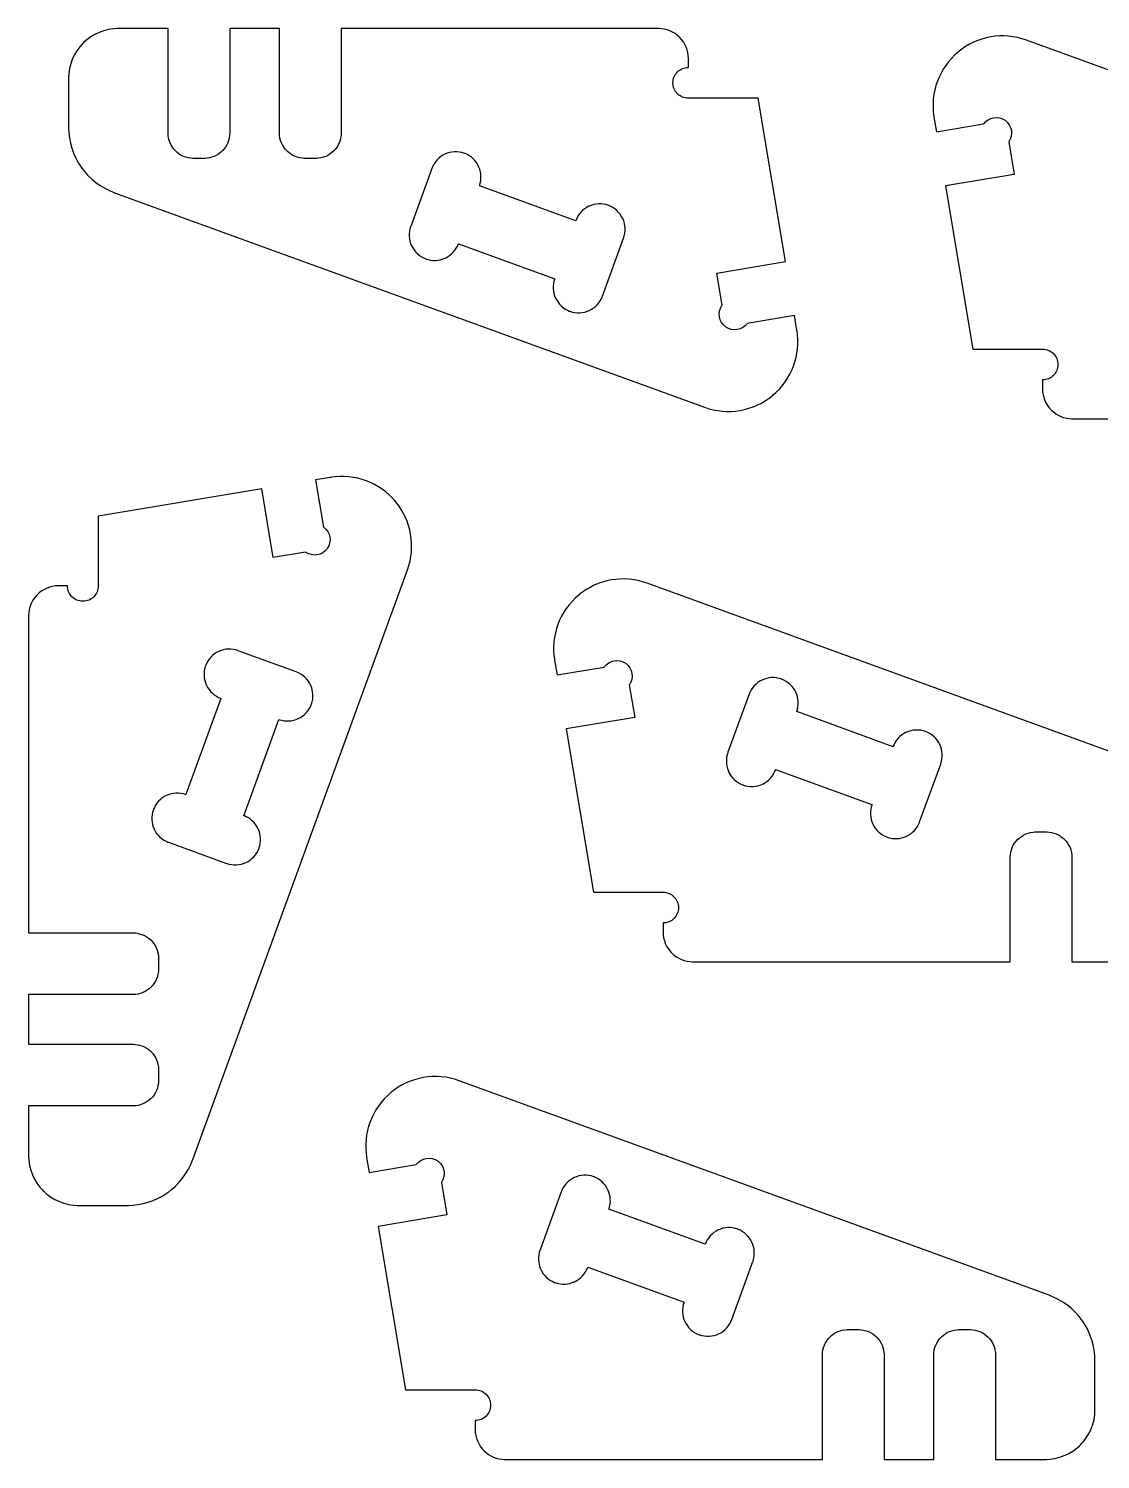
# Model space of a CAD drawing. Extents: x 0 to 392, y 0 to 269.
# Drawn here: x 168.4 to 276.1, y 125.4 to 269.2 of the extents above; entities that cross this region are included whole.
import ezdxf

# ---------------------------------------------------------------- set-up
doc = ezdxf.new("R2010")
doc.units = 0
doc.layers.get('0').update_dxf_attribs({"linetype": 'CONTINUOUS'})

msp = doc.modelspace()

# ---------------------------------------------------------------- linework, layer by layer
at = {"color": 0}
for points in [[(199.843, 258.736), (199.843, 258.671), (199.829, 258.475), (199.79, 258.222), (199.728, 257.978), (199.643, 257.743), (199.535, 257.521), (199.407, 257.31), (199.261, 257.114), (199.096, 256.933), (198.915, 256.768), (198.718, 256.622), (198.508, 256.494), (198.285, 256.386), (198.051, 256.301), (197.807, 256.237), (197.553, 256.199), (197.358, 256.186), (197.293, 256.186), (196.193, 256.186), (196.129, 256.186), (195.94, 256.199), (195.693, 256.236), (195.451, 256.296), (195.217, 256.381), (194.992, 256.486), (194.778, 256.615), (194.576, 256.764), (194.435, 256.889), (194.39, 256.933), (194.344, 256.978), (194.221, 257.119), (194.071, 257.321), (193.943, 257.535), (193.837, 257.76), (193.753, 257.994), (193.692, 258.236), (193.656, 258.485), (193.643, 258.674), (193.643, 258.736), (193.643, 269.236), (188.643, 269.236), (188.643, 258.736), (188.643, 258.674), (188.631, 258.485), (188.593, 258.236), (188.532, 257.994), (188.449, 257.76), (188.342, 257.535), (188.214, 257.321), (188.065, 257.119), (187.94, 256.978), (187.896, 256.933), (187.851, 256.889), (187.708, 256.764), (187.507, 256.615), (187.293, 256.486), (187.068, 256.381), (186.835, 256.296), (186.593, 256.236), (186.344, 256.199), (186.156, 256.186), (186.093, 256.186), (184.993, 256.186), (184.928, 256.186), (184.732, 256.199), (184.479, 256.237), (184.235, 256.301), (184, 256.386), (183.778, 256.494), (183.567, 256.622), (183.371, 256.768), (183.189, 256.933), (183.025, 257.114), (182.878, 257.31), (182.75, 257.521), (182.643, 257.743), (182.557, 257.978), (182.494, 258.222), (182.456, 258.475), (182.443, 258.671), (182.443, 258.736), (182.443, 269.236), (177.443, 269.236), (177.319, 269.236), (176.949, 269.211), (176.462, 269.139), (175.989, 269.019), (175.529, 268.856), (175.089, 268.647), (174.668, 268.396), (174.274, 268.104), (173.994, 267.858), (173.907, 267.772), (173.819, 267.685), (173.575, 267.406), (173.283, 267.01), (173.032, 266.59), (172.824, 266.15), (172.658, 265.69), (172.54, 265.217), (172.467, 264.731), (172.443, 264.36), (172.443, 264.236), (172.443, 259.317), (172.443, 259.183), (172.464, 258.781), (172.525, 258.249), (172.626, 257.726), (172.767, 257.213), (172.946, 256.711), (173.164, 256.224), (173.418, 255.754), (173.632, 255.412), (173.708, 255.301), (173.786, 255.192), (174.033, 254.874), (174.389, 254.474), (174.772, 254.103), (175.182, 253.764), (175.617, 253.456), (176.074, 253.182), (176.551, 252.942), (176.924, 252.785), (177.049, 252.739), (236.342, 231.164), (236.451, 231.125), (236.783, 231.019), (237.231, 230.906), (237.681, 230.822), (238.133, 230.768), (238.586, 230.743), (239.039, 230.749), (239.49, 230.783), (239.936, 230.846), (240.379, 230.938), (240.814, 231.058), (241.242, 231.206), (241.66, 231.382), (242.068, 231.586), (242.463, 231.817), (242.844, 232.075), (243.122, 232.286), (243.213, 232.36), (243.301, 232.435), (243.56, 232.669), (243.883, 232.997), (244.182, 233.344), (244.457, 233.708), (244.706, 234.088), (244.929, 234.481), (245.126, 234.888), (245.297, 235.306), (245.442, 235.733), (245.557, 236.169), (245.644, 236.614), (245.703, 237.064), (245.732, 237.518), (245.732, 237.976), (245.701, 238.436), (245.658, 238.783), (245.64, 238.897), (245.39, 240.392), (240.647, 239.597), (240.603, 239.535), (240.44, 239.362), (240.199, 239.178), (239.929, 239.046), (239.642, 238.969), (239.344, 238.949), (239.047, 238.985), (238.758, 239.081), (238.549, 239.19), (238.486, 239.236), (238.422, 239.282), (238.25, 239.443), (238.065, 239.686), (237.933, 239.956), (237.857, 240.242), (237.836, 240.539), (237.872, 240.836), (237.968, 241.125), (238.079, 241.335), (238.124, 241.399), (237.578, 244.661), (244.482, 245.817), (241.735, 262.236), (234.735, 262.236), (234.694, 262.236), (234.575, 262.244), (234.422, 262.268), (234.274, 262.306), (234.131, 262.358), (233.996, 262.424), (233.868, 262.501), (233.749, 262.59), (233.638, 262.69), (233.537, 262.8), (233.449, 262.919), (233.371, 263.047), (233.306, 263.183), (233.254, 263.325), (233.215, 263.474), (233.192, 263.628), (233.185, 263.746), (233.185, 263.786), (233.185, 263.826), (233.192, 263.944), (233.215, 264.099), (233.254, 264.247), (233.306, 264.389), (233.371, 264.525), (233.449, 264.653), (233.537, 264.772), (233.638, 264.882), (233.749, 264.982), (233.868, 265.071), (233.996, 265.149), (234.131, 265.214), (234.274, 265.267), (234.422, 265.304), (234.575, 265.328), (234.694, 265.336), (234.735, 265.336), (234.735, 266.236), (234.735, 266.31), (234.719, 266.533), (234.676, 266.824), (234.604, 267.108), (234.506, 267.385), (234.381, 267.649), (234.231, 267.9), (234.054, 268.138), (233.908, 268.306), (233.856, 268.357), (233.803, 268.41), (233.635, 268.557), (233.399, 268.732), (233.147, 268.883), (232.882, 269.008), (232.607, 269.107), (232.322, 269.178), (232.031, 269.221), (231.808, 269.236), (231.735, 269.236), (199.843, 269.236), (199.843, 258.736)], [(211.622, 247.608), (221.3, 244.086), (221.278, 244.025), (221.224, 243.836), (221.174, 243.586), (221.149, 243.335), (221.15, 243.085), (221.174, 242.839), (221.222, 242.597), (221.293, 242.362), (221.386, 242.136), (221.5, 241.919), (221.635, 241.715), (221.788, 241.522), (221.961, 241.346), (222.151, 241.185), (222.36, 241.043), (222.585, 240.919), (222.764, 240.84), (222.825, 240.818), (222.886, 240.796), (223.075, 240.742), (223.325, 240.69), (223.576, 240.667), (223.826, 240.667), (224.072, 240.692), (224.314, 240.74), (224.549, 240.811), (224.775, 240.903), (224.992, 241.017), (225.196, 241.151), (225.389, 241.306), (225.565, 241.478), (225.726, 241.669), (225.869, 241.876), (225.992, 242.101), (226.071, 242.281), (226.093, 242.342), (228.214, 248.168), (228.236, 248.228), (228.29, 248.411), (228.343, 248.657), (228.371, 248.907), (228.374, 249.157), (228.353, 249.406), (228.307, 249.653), (228.236, 249.894), (228.168, 250.072), (228.142, 250.131), (228.115, 250.188), (228.024, 250.356), (227.886, 250.565), (227.728, 250.761), (227.553, 250.939), (227.36, 251.1), (227.153, 251.24), (226.932, 251.361), (226.757, 251.438), (226.697, 251.46), (226.638, 251.481), (226.454, 251.535), (226.208, 251.585), (225.958, 251.61), (225.708, 251.61), (225.458, 251.586), (225.212, 251.539), (224.971, 251.465), (224.794, 251.396), (224.736, 251.369), (224.679, 251.342), (224.513, 251.249), (224.303, 251.11), (224.11, 250.95), (223.933, 250.772), (223.775, 250.579), (223.636, 250.369), (223.517, 250.147), (223.442, 249.972), (223.421, 249.912), (213.742, 253.435), (213.764, 253.496), (213.818, 253.685), (213.868, 253.935), (213.893, 254.186), (213.893, 254.436), (213.868, 254.682), (213.819, 254.924), (213.749, 255.158), (213.657, 255.385), (213.543, 255.601), (213.408, 255.806), (213.254, 255.997), (213.082, 256.175), (212.89, 256.336), (212.682, 256.478), (212.458, 256.601), (212.278, 256.681), (212.217, 256.703), (212.156, 256.725), (211.968, 256.779), (211.717, 256.829), (211.465, 256.854), (211.215, 256.854), (210.969, 256.829), (210.729, 256.781), (210.494, 256.71), (210.268, 256.618), (210.051, 256.504), (209.846, 256.369), (209.654, 256.215), (209.476, 256.043), (209.317, 255.851), (209.174, 255.643), (209.05, 255.419), (208.971, 255.24), (208.949, 255.178), (206.829, 249.351), (206.807, 249.29), (206.753, 249.103), (206.701, 248.851), (206.678, 248.6), (206.678, 248.351), (206.703, 248.104), (206.75, 247.864), (206.821, 247.629), (206.914, 247.403), (207.028, 247.186), (207.163, 246.981), (207.317, 246.789), (207.489, 246.611), (207.681, 246.451), (207.888, 246.308), (208.112, 246.185), (208.292, 246.106), (208.353, 246.083), (208.413, 246.063), (208.594, 246.01), (208.84, 245.96), (209.087, 245.933), (209.336, 245.932), (209.585, 245.956), (209.829, 246.003), (210.069, 246.074), (210.246, 246.143), (210.303, 246.169), (210.36, 246.196), (210.526, 246.287), (210.735, 246.425), (210.929, 246.582), (211.106, 246.757), (211.264, 246.949), (211.404, 247.156), (211.524, 247.375), (211.6, 247.549), (211.622, 247.608)], [(178.932, 178.315), (178.997, 178.315), (179.193, 178.303), (179.446, 178.264), (179.69, 178.2), (179.925, 178.115), (180.147, 178.007), (180.358, 177.879), (180.554, 177.733), (180.735, 177.568), (180.9, 177.388), (181.047, 177.192), (181.175, 176.981), (181.282, 176.758), (181.368, 176.524), (181.431, 176.279), (181.469, 176.026), (181.482, 175.831), (181.482, 175.765), (181.482, 174.665), (181.482, 174.603), (181.469, 174.414), (181.433, 174.165), (181.372, 173.924), (181.288, 173.689), (181.182, 173.464), (181.054, 173.25), (180.904, 173.049), (180.779, 172.907), (180.735, 172.862), (180.69, 172.818), (180.549, 172.693), (180.347, 172.544), (180.133, 172.415), (179.908, 172.31), (179.674, 172.225), (179.432, 172.165), (179.185, 172.128), (178.996, 172.115), (178.932, 172.115), (168.432, 172.115), (168.432, 167.115), (178.932, 167.115), (178.996, 167.115), (179.185, 167.103), (179.432, 167.065), (179.674, 167.006), (179.908, 166.921), (180.133, 166.815), (180.347, 166.688), (180.549, 166.538), (180.69, 166.413), (180.735, 166.368), (180.779, 166.324), (180.904, 166.182), (181.054, 165.981), (181.182, 165.767), (181.288, 165.542), (181.372, 165.307), (181.433, 165.065), (181.469, 164.817), (181.482, 164.628), (181.482, 164.565), (181.482, 163.465), (181.482, 163.4), (181.469, 163.204), (181.431, 162.951), (181.368, 162.707), (181.282, 162.472), (181.175, 162.25), (181.047, 162.039), (180.9, 161.843), (180.735, 161.663), (180.554, 161.497), (180.358, 161.351), (180.147, 161.224), (179.925, 161.115), (179.69, 161.031), (179.446, 160.967), (179.193, 160.928), (178.997, 160.915), (178.932, 160.915), (168.432, 160.915), (168.432, 155.915), (168.432, 155.792), (168.457, 155.421), (168.529, 154.935), (168.649, 154.461), (168.813, 154.001), (169.021, 153.561), (169.272, 153.142), (169.564, 152.747), (169.81, 152.467), (169.897, 152.379), (169.983, 152.293), (170.264, 152.047), (170.658, 151.756), (171.078, 151.504), (171.518, 151.296), (171.978, 151.132), (172.453, 151.013), (172.938, 150.94), (173.308, 150.915), (173.432, 150.915), (178.351, 150.915), (178.485, 150.915), (178.888, 150.936), (179.419, 150.997), (179.943, 151.099), (180.456, 151.239), (180.957, 151.418), (181.444, 151.636), (181.915, 151.89), (182.257, 152.104), (182.367, 152.182), (182.476, 152.258), (182.794, 152.506), (183.194, 152.861), (183.565, 153.244), (183.904, 153.654), (184.212, 154.089), (184.487, 154.546), (184.726, 155.025), (184.883, 155.396), (184.929, 155.522), (206.504, 214.815), (206.544, 214.924), (206.649, 215.257), (206.763, 215.703), (206.846, 216.153), (206.9, 216.606), (206.925, 217.06), (206.919, 217.511), (206.886, 217.962), (206.822, 218.41), (206.731, 218.851), (206.611, 219.286), (206.462, 219.714), (206.286, 220.132), (206.082, 220.54), (205.851, 220.936), (205.593, 221.318), (205.382, 221.596), (205.308, 221.685), (205.233, 221.774), (204.999, 222.032), (204.671, 222.356), (204.324, 222.654), (203.96, 222.929), (203.581, 223.179), (203.188, 223.403), (202.781, 223.6), (202.364, 223.771), (201.935, 223.914), (201.499, 224.029), (201.054, 224.117), (200.604, 224.175), (200.15, 224.204), (199.692, 224.204), (199.232, 224.174), (198.885, 224.132), (198.771, 224.112), (197.276, 223.862), (198.071, 219.121), (198.133, 219.075), (198.307, 218.913), (198.49, 218.671), (198.622, 218.401), (198.699, 218.114), (198.719, 217.818), (198.683, 217.519), (198.587, 217.231), (198.478, 217.022), (198.432, 216.958), (198.388, 216.894), (198.225, 216.722), (197.983, 216.538), (197.714, 216.407), (197.426, 216.329), (197.129, 216.308), (196.832, 216.346), (196.543, 216.44), (196.333, 216.551), (196.271, 216.596), (193.007, 216.05), (191.853, 222.954), (175.432, 220.207), (175.432, 213.207), (175.432, 213.167), (175.424, 213.049), (175.4, 212.894), (175.362, 212.746), (175.31, 212.603), (175.244, 212.468), (175.168, 212.34), (175.078, 212.221), (174.978, 212.111), (174.868, 212.011), (174.749, 211.921), (174.621, 211.844), (174.486, 211.779), (174.343, 211.726), (174.194, 211.688), (174.04, 211.665), (173.922, 211.657), (173.882, 211.657), (173.843, 211.657), (173.724, 211.665), (173.569, 211.688), (173.421, 211.726), (173.279, 211.779), (173.143, 211.844), (173.015, 211.921), (172.896, 212.011), (172.786, 212.111), (172.686, 212.221), (172.597, 212.34), (172.519, 212.468), (172.454, 212.603), (172.401, 212.746), (172.364, 212.894), (172.34, 213.049), (172.332, 213.167), (172.332, 213.207), (171.432, 213.207), (171.358, 213.207), (171.136, 213.192), (170.844, 213.149), (170.56, 213.076), (170.285, 212.978), (170.019, 212.853), (169.768, 212.703), (169.531, 212.528), (169.364, 212.381), (169.311, 212.328), (169.258, 212.275), (169.111, 212.108), (168.936, 211.871), (168.786, 211.619), (168.661, 211.354), (168.561, 211.079), (168.49, 210.794), (168.447, 210.503), (168.432, 210.281), (168.432, 210.207), (168.432, 178.315), (178.932, 178.315)], [(190.06, 190.094), (193.582, 199.774), (193.643, 199.751), (193.832, 199.696), (194.083, 199.646), (194.333, 199.622), (194.583, 199.622), (194.829, 199.647), (195.071, 199.694), (195.306, 199.765), (195.532, 199.858), (195.749, 199.972), (195.954, 200.107), (196.146, 200.261), (196.322, 200.433), (196.483, 200.624), (196.626, 200.832), (196.749, 201.057), (196.828, 201.236), (196.85, 201.297), (196.872, 201.358), (196.928, 201.547), (196.978, 201.799), (197.001, 202.05), (197.001, 202.299), (196.976, 202.544), (196.929, 202.786), (196.858, 203.021), (196.765, 203.247), (196.651, 203.464), (196.517, 203.669), (196.362, 203.861), (196.19, 204.038), (195.999, 204.199), (195.792, 204.342), (195.567, 204.464), (195.388, 204.543), (195.326, 204.565), (189.5, 206.686), (189.44, 206.708), (189.258, 206.763), (189.011, 206.815), (188.763, 206.843), (188.511, 206.846), (188.263, 206.825), (188.015, 206.779), (187.774, 206.708), (187.596, 206.64), (187.539, 206.614), (187.481, 206.587), (187.313, 206.496), (187.103, 206.358), (186.907, 206.2), (186.729, 206.025), (186.568, 205.833), (186.428, 205.625), (186.307, 205.404), (186.231, 205.229), (186.208, 205.169), (186.188, 205.11), (186.133, 204.928), (186.083, 204.681), (186.058, 204.431), (186.058, 204.181), (186.082, 203.932), (186.129, 203.685), (186.203, 203.444), (186.272, 203.267), (186.3, 203.21), (186.326, 203.151), (186.419, 202.985), (186.56, 202.776), (186.718, 202.582), (186.896, 202.406), (187.09, 202.247), (187.299, 202.108), (187.521, 201.99), (187.696, 201.915), (187.756, 201.893), (184.233, 192.214), (184.172, 192.236), (183.985, 192.29), (183.733, 192.342), (183.482, 192.365), (183.232, 192.365), (182.986, 192.34), (182.744, 192.293), (182.511, 192.222), (182.283, 192.129), (182.068, 192.015), (181.862, 191.881), (181.671, 191.726), (181.493, 191.554), (181.332, 191.362), (181.19, 191.156), (181.067, 190.931), (180.987, 190.751), (180.965, 190.69), (180.943, 190.629), (180.889, 190.44), (180.839, 190.189), (180.814, 189.938), (180.814, 189.689), (180.839, 189.443), (180.888, 189.201), (180.958, 188.967), (181.051, 188.74), (181.165, 188.524), (181.299, 188.318), (181.453, 188.126), (181.625, 187.949), (181.817, 187.789), (182.025, 187.646), (182.25, 187.524), (182.429, 187.444), (182.49, 187.422), (188.317, 185.301), (188.378, 185.279), (188.565, 185.225), (188.817, 185.175), (189.068, 185.15), (189.318, 185.15), (189.564, 185.175), (189.804, 185.224), (190.039, 185.294), (190.265, 185.388), (190.482, 185.501), (190.688, 185.635), (190.879, 185.789), (191.057, 185.961), (191.218, 186.153), (191.36, 186.361), (191.483, 186.585), (191.563, 186.765), (191.585, 186.826), (191.606, 186.885), (191.658, 187.067), (191.708, 187.313), (191.735, 187.561), (191.736, 187.81), (191.712, 188.057), (191.665, 188.301), (191.594, 188.542), (191.526, 188.718), (191.499, 188.775), (191.472, 188.833), (191.381, 188.999), (191.243, 189.208), (191.086, 189.401), (190.911, 189.578), (190.719, 189.737), (190.513, 189.876), (190.293, 189.996), (190.119, 190.072), (190.06, 190.094)], [(255.301, 197.035), (245.622, 200.557), (245.644, 200.618), (245.699, 200.806), (245.749, 201.057), (245.774, 201.308), (245.774, 201.557), (245.749, 201.804), (245.7, 202.044), (245.629, 202.279), (245.536, 202.506), (245.422, 202.722), (245.289, 202.928), (245.135, 203.119), (244.963, 203.297), (244.771, 203.457), (244.563, 203.6), (244.338, 203.724), (244.158, 203.803), (244.097, 203.825), (244.036, 203.847), (243.849, 203.901), (243.597, 203.951), (243.346, 203.976), (243.096, 203.976), (242.85, 203.951), (242.608, 203.903), (242.374, 203.832), (242.147, 203.739), (241.931, 203.625), (241.726, 203.492), (241.535, 203.337), (241.357, 203.164), (241.196, 202.974), (241.054, 202.765), (240.931, 202.54), (240.851, 202.361), (240.829, 202.3), (238.71, 196.474), (238.688, 196.415), (238.632, 196.232), (238.579, 195.986), (238.553, 195.736), (238.549, 195.486), (238.571, 195.236), (238.617, 194.99), (238.686, 194.749), (238.754, 194.569), (238.782, 194.513), (238.808, 194.456), (238.899, 194.288), (239.037, 194.076), (239.194, 193.882), (239.371, 193.703), (239.563, 193.543), (239.769, 193.403), (239.992, 193.282), (240.165, 193.206), (240.225, 193.183), (240.285, 193.161), (240.468, 193.108), (240.715, 193.058), (240.964, 193.033), (241.215, 193.032), (241.464, 193.056), (241.71, 193.104), (241.951, 193.176), (242.129, 193.247), (242.186, 193.274), (242.243, 193.3), (242.41, 193.393), (242.619, 193.533), (242.813, 193.693), (242.99, 193.871), (243.149, 194.064), (243.287, 194.272), (243.406, 194.496), (243.481, 194.671), (243.501, 194.731), (253.181, 191.208), (253.158, 191.147), (253.104, 190.958), (253.054, 190.707), (253.029, 190.457), (253.031, 190.207), (253.054, 189.961), (253.103, 189.719), (253.174, 189.485), (253.267, 189.258), (253.381, 189.042), (253.514, 188.836), (253.668, 188.644), (253.842, 188.468), (254.032, 188.307), (254.24, 188.164), (254.465, 188.042), (254.644, 187.962), (254.706, 187.94), (254.767, 187.918), (254.956, 187.862), (255.206, 187.813), (255.457, 187.789), (255.707, 187.789), (255.953, 187.814), (256.194, 187.861), (256.429, 187.932), (256.656, 188.025), (256.872, 188.139), (257.076, 188.274), (257.269, 188.428), (257.446, 188.6), (257.607, 188.79), (257.749, 188.999), (257.872, 189.224), (257.951, 189.403), (257.974, 189.464), (260.093, 195.29), (260.115, 195.351), (260.171, 195.54), (260.221, 195.792), (260.246, 196.042), (260.244, 196.292), (260.219, 196.538), (260.172, 196.779), (260.101, 197.014), (260.008, 197.24), (259.894, 197.457), (259.76, 197.663), (259.607, 197.854), (259.433, 198.031), (259.243, 198.192), (259.035, 198.335), (258.81, 198.457), (258.631, 198.536), (258.569, 198.558), (258.51, 198.581), (258.328, 198.633), (258.083, 198.683), (257.835, 198.708), (257.586, 198.71), (257.339, 198.688), (257.093, 198.64), (256.853, 198.568), (256.676, 198.5), (256.619, 198.474), (256.563, 198.447), (256.396, 198.356), (256.188, 198.217), (255.994, 198.06), (255.817, 197.885), (255.658, 197.693), (255.518, 197.487), (255.399, 197.267), (255.322, 197.093), (255.301, 197.035)], [(248.197, 135.874), (248.197, 135.94), (248.211, 136.135), (248.25, 136.388), (248.313, 136.633), (248.399, 136.867), (248.506, 137.09), (248.633, 137.3), (248.781, 137.496), (248.944, 137.678), (249.126, 137.842), (249.322, 137.989), (249.532, 138.117), (249.756, 138.224), (249.989, 138.31), (250.233, 138.373), (250.487, 138.411), (250.682, 138.424), (250.747, 138.424), (251.847, 138.424), (251.911, 138.424), (252.1, 138.412), (252.347, 138.375), (252.589, 138.314), (252.824, 138.23), (253.049, 138.124), (253.263, 137.996), (253.464, 137.847), (253.607, 137.722), (253.651, 137.678), (253.696, 137.633), (253.821, 137.49), (253.969, 137.289), (254.097, 137.075), (254.204, 136.85), (254.287, 136.616), (254.349, 136.374), (254.385, 136.126), (254.397, 135.937), (254.397, 135.874), (254.397, 125.374), (259.397, 125.374), (259.397, 135.874), (259.397, 135.937), (259.41, 136.126), (259.447, 136.374), (259.508, 136.616), (259.592, 136.85), (259.699, 137.075), (259.826, 137.289), (259.975, 137.49), (260.1, 137.633), (260.144, 137.678), (260.189, 137.722), (260.332, 137.847), (260.533, 137.996), (260.747, 138.124), (260.972, 138.23), (261.206, 138.314), (261.449, 138.375), (261.696, 138.412), (261.885, 138.424), (261.947, 138.424), (263.047, 138.424), (263.112, 138.424), (263.308, 138.411), (263.561, 138.373), (263.806, 138.31), (264.04, 138.224), (264.264, 138.117), (264.474, 137.989), (264.669, 137.842), (264.851, 137.678), (265.015, 137.496), (265.162, 137.3), (265.29, 137.09), (265.397, 136.867), (265.483, 136.633), (265.546, 136.388), (265.585, 136.135), (265.597, 135.94), (265.597, 135.874), (265.597, 125.374), (270.597, 125.374), (270.721, 125.374), (271.092, 125.399), (271.578, 125.471), (272.051, 125.591), (272.511, 125.755), (272.953, 125.963), (273.372, 126.214), (273.767, 126.507), (274.046, 126.752), (274.133, 126.839), (274.221, 126.926), (274.465, 127.206), (274.758, 127.6), (275.008, 128.02), (275.217, 128.461), (275.382, 128.92), (275.501, 129.394), (275.574, 129.88), (275.597, 130.251), (275.597, 130.374), (275.597, 135.293), (275.597, 135.428), (275.578, 135.83), (275.515, 136.361), (275.414, 136.885), (275.274, 137.398), (275.094, 137.9), (274.878, 138.387), (274.622, 138.857), (274.408, 139.199), (274.332, 139.308), (274.254, 139.418), (274.007, 139.736), (273.651, 140.136), (273.268, 140.507), (272.858, 140.847), (272.424, 141.154), (271.967, 141.429), (271.489, 141.668), (271.118, 141.825), (270.992, 141.871), (211.699, 163.446), (211.589, 163.486), (211.257, 163.59), (210.81, 163.704), (210.36, 163.789), (209.907, 163.843), (209.454, 163.867), (209.001, 163.862), (208.551, 163.828), (208.104, 163.765), (207.663, 163.674), (207.226, 163.553), (206.799, 163.404), (206.381, 163.229), (205.972, 163.025), (205.578, 162.793), (205.196, 162.535), (204.918, 162.325), (204.829, 162.25), (204.739, 162.176), (204.482, 161.942), (204.158, 161.612), (203.858, 161.267), (203.583, 160.903), (203.335, 160.524), (203.111, 160.129), (202.914, 159.724), (202.743, 159.306), (202.6, 158.878), (202.483, 158.44), (202.396, 157.997), (202.337, 157.547), (202.308, 157.092), (202.308, 156.633), (202.339, 156.174), (202.382, 155.828), (202.401, 155.712), (202.651, 154.219), (207.393, 155.013), (207.439, 155.076), (207.6, 155.249), (207.843, 155.433), (208.111, 155.564), (208.399, 155.642), (208.696, 155.663), (208.993, 155.625), (209.282, 155.531), (209.492, 155.419), (209.556, 155.375), (209.618, 155.329), (209.79, 155.168), (209.975, 154.925), (210.107, 154.656), (210.183, 154.368), (210.204, 154.072), (210.168, 153.775), (210.072, 153.485), (209.962, 153.276), (209.917, 153.212), (210.462, 149.95), (203.558, 148.794), (206.307, 132.374), (213.307, 132.374), (213.346, 132.374), (213.465, 132.366), (213.619, 132.343), (213.768, 132.305), (213.91, 132.252), (214.046, 132.187), (214.174, 132.11), (214.293, 132.02), (214.403, 131.92), (214.503, 131.81), (214.592, 131.691), (214.669, 131.563), (214.735, 131.428), (214.786, 131.285), (214.825, 131.137), (214.849, 130.983), (214.857, 130.864), (214.857, 130.824), (214.857, 130.785), (214.849, 130.666), (214.825, 130.512), (214.786, 130.363), (214.735, 130.221), (214.669, 130.086), (214.592, 129.958), (214.503, 129.838), (214.403, 129.728), (214.293, 129.628), (214.174, 129.539), (214.046, 129.462), (213.91, 129.396), (213.768, 129.344), (213.619, 129.306), (213.465, 129.282), (213.346, 129.274), (213.307, 129.274), (213.307, 128.374), (213.307, 128.3), (213.321, 128.078), (213.365, 127.786), (213.436, 127.502), (213.535, 127.226), (213.66, 126.962), (213.811, 126.71), (213.986, 126.473), (214.133, 126.306), (214.185, 126.253), (214.237, 126.201), (214.406, 126.054), (214.642, 125.878), (214.894, 125.728), (215.158, 125.603), (215.433, 125.504), (215.718, 125.432), (216.01, 125.389), (216.232, 125.374), (216.307, 125.374), (248.197, 125.374), (248.197, 135.874)], [(236.419, 147.003), (226.74, 150.524), (226.763, 150.586), (226.817, 150.774), (226.867, 151.025), (226.892, 151.276), (226.89, 151.525), (226.867, 151.772), (226.818, 152.013), (226.747, 152.247), (226.654, 152.474), (226.54, 152.69), (226.407, 152.896), (226.253, 153.087), (226.079, 153.265), (225.889, 153.425), (225.681, 153.568), (225.456, 153.692), (225.276, 153.771), (225.215, 153.793), (225.154, 153.815), (224.967, 153.869), (224.715, 153.919), (224.464, 153.944), (224.214, 153.943), (223.968, 153.919), (223.726, 153.871), (223.492, 153.8), (223.265, 153.707), (223.049, 153.593), (222.844, 153.46), (222.651, 153.306), (222.475, 153.132), (222.314, 152.942), (222.172, 152.733), (222.049, 152.508), (221.969, 152.329), (221.947, 152.268), (219.828, 146.442), (219.806, 146.382), (219.75, 146.2), (219.697, 145.954), (219.669, 145.704), (219.667, 145.454), (219.689, 145.204), (219.735, 144.958), (219.804, 144.717), (219.872, 144.538), (219.899, 144.481), (219.925, 144.422), (220.017, 144.256), (220.156, 144.044), (220.313, 143.85), (220.487, 143.671), (220.681, 143.511), (220.888, 143.369), (221.11, 143.25), (221.283, 143.172), (221.343, 143.151), (221.403, 143.129), (221.586, 143.076), (221.833, 143.026), (222.082, 143.001), (222.332, 143), (222.582, 143.024), (222.828, 143.072), (223.069, 143.144), (223.247, 143.214), (223.304, 143.242), (223.361, 143.268), (223.528, 143.361), (223.737, 143.501), (223.931, 143.661), (224.107, 143.837), (224.265, 144.032), (224.406, 144.24), (224.524, 144.464), (224.599, 144.639), (224.619, 144.699), (234.299, 141.176), (234.276, 141.115), (234.222, 140.926), (234.172, 140.675), (234.147, 140.424), (234.147, 140.175), (234.172, 139.929), (234.221, 139.688), (234.292, 139.453), (234.385, 139.226), (234.499, 139.01), (234.632, 138.805), (234.786, 138.613), (234.96, 138.436), (235.15, 138.275), (235.358, 138.132), (235.583, 138.009), (235.763, 137.93), (235.824, 137.908), (235.885, 137.886), (236.072, 137.831), (236.324, 137.781), (236.575, 137.756), (236.825, 137.757), (237.071, 137.781), (237.313, 137.829), (237.547, 137.9), (237.774, 137.993), (237.99, 138.107), (238.194, 138.241), (238.386, 138.395), (238.564, 138.568), (238.725, 138.759), (238.867, 138.967), (238.99, 139.192), (239.069, 139.371), (239.092, 139.432), (241.211, 145.258), (241.233, 145.319), (241.289, 145.508), (241.339, 145.76), (241.362, 146.01), (241.362, 146.26), (241.338, 146.506), (241.29, 146.747), (241.219, 146.982), (241.126, 147.208), (241.013, 147.425), (240.878, 147.631), (240.724, 147.822), (240.551, 147.999), (240.361, 148.16), (240.153, 148.303), (239.928, 148.425), (239.749, 148.504), (239.688, 148.526), (239.628, 148.549), (239.446, 148.601), (239.2, 148.651), (238.953, 148.676), (238.704, 148.678), (238.456, 148.656), (238.211, 148.608), (237.971, 148.536), (237.794, 148.468), (237.737, 148.442), (237.681, 148.415), (237.514, 148.324), (237.306, 148.185), (237.112, 148.028), (236.935, 147.853), (236.776, 147.661), (236.636, 147.456), (236.517, 147.235), (236.44, 147.061), (236.419, 147.003)]]:
    msp.add_lwpolyline(points, close=True, dxfattribs=at)
for points in [[(328.004, 246.504), (268.711, 268.081), (268.601, 268.119), (268.269, 268.224), (267.822, 268.339), (267.372, 268.422), (266.919, 268.476), (266.467, 268.5), (266.014, 268.496), (265.563, 268.461), (265.117, 268.399), (264.674, 268.307), (264.239, 268.186), (263.811, 268.037), (263.393, 267.862), (262.985, 267.658), (262.59, 267.426), (262.208, 267.169), (261.931, 266.958), (261.84, 266.883), (261.751, 266.81), (261.493, 266.575), (261.169, 266.246), (260.871, 265.9), (260.596, 265.536), (260.347, 265.157), (260.124, 264.763), (259.925, 264.357), (259.756, 263.939), (259.611, 263.511), (259.496, 263.074), (259.408, 262.631), (259.35, 262.181), (259.321, 261.725), (259.321, 261.267), (259.351, 260.807), (259.394, 260.461), (259.412, 260.346), (259.662, 258.853), (264.406, 259.646), (264.45, 259.71), (264.612, 259.882), (264.854, 260.067), (265.124, 260.199), (265.411, 260.275), (265.708, 260.296), (266.006, 260.26), (266.294, 260.164), (266.504, 260.053), (266.567, 260.008), (266.631, 259.963), (266.803, 259.801), (266.987, 259.558), (267.119, 259.289), (267.196, 259.001), (267.217, 258.706), (267.181, 258.408), (267.085, 258.118), (266.974, 257.91), (266.929, 257.846), (267.475, 254.583), (260.571, 253.428), (263.318, 237.008), (270.318, 237.008), (270.358, 237.008), (270.478, 237), (270.631, 236.976), (270.779, 236.938), (270.922, 236.886), (271.057, 236.821), (271.185, 236.743), (271.304, 236.654), (271.415, 236.554), (271.515, 236.444), (271.604, 236.325), (271.682, 236.197), (271.747, 236.061), (271.799, 235.918), (271.838, 235.771), (271.861, 235.617), (271.868, 235.497), (271.868, 235.458), (271.868, 235.418), (271.861, 235.3), (271.838, 235.146), (271.799, 234.997), (271.747, 234.854), (271.682, 234.719), (271.604, 234.592), (271.515, 234.472), (271.415, 234.362), (271.304, 234.261), (271.185, 234.172), (271.057, 234.094), (270.922, 234.029), (270.779, 233.978), (270.631, 233.939), (270.478, 233.915), (270.358, 233.908), (270.318, 233.908), (270.318, 233.008), (270.318, 232.933), (270.333, 232.711), (270.376, 232.419), (270.449, 232.135), (270.547, 231.86), (270.672, 231.596), (270.822, 231.343), (270.999, 231.107), (271.144, 230.939), (271.197, 230.886), (271.25, 230.835), (271.418, 230.688), (271.654, 230.513), (271.906, 230.361), (272.171, 230.236), (272.446, 230.138), (272.731, 230.067), (273.022, 230.022), (273.244, 230.008), (273.318, 230.008), (305.21, 230.008)], [(289.874, 191.903), (230.581, 213.479), (230.471, 213.518), (230.139, 213.622), (229.692, 213.737), (229.242, 213.821), (228.789, 213.875), (228.336, 213.899), (227.883, 213.894), (227.433, 213.86), (226.986, 213.797), (226.544, 213.706), (226.108, 213.585), (225.681, 213.436), (225.263, 213.261), (224.856, 213.057), (224.46, 212.825), (224.078, 212.568), (223.8, 212.357), (223.711, 212.282), (223.621, 212.208), (223.364, 211.974), (223.04, 211.644), (222.74, 211.299), (222.467, 210.935), (222.217, 210.556), (221.993, 210.161), (221.796, 209.756), (221.625, 209.337), (221.482, 208.91), (221.365, 208.472), (221.278, 208.029), (221.219, 207.579), (221.19, 207.124), (221.19, 206.665), (221.221, 206.206), (221.264, 205.86), (221.283, 205.744), (221.533, 204.251), (226.275, 205.044), (226.321, 205.108), (226.482, 205.281), (226.725, 205.465), (226.994, 205.596), (227.281, 205.674), (227.578, 205.694), (227.875, 205.658), (228.164, 205.563), (228.374, 205.451), (228.438, 205.407), (228.5, 205.361), (228.674, 205.2), (228.857, 204.957), (228.989, 204.688), (229.065, 204.4), (229.086, 204.104), (229.05, 203.807), (228.954, 203.517), (228.844, 203.308), (228.799, 203.244), (229.344, 199.982), (222.44, 198.826), (225.189, 182.407), (232.189, 182.407), (232.228, 182.407), (232.347, 182.399), (232.501, 182.375), (232.65, 182.336), (232.792, 182.285), (232.928, 182.219), (233.056, 182.142), (233.175, 182.053), (233.285, 181.953), (233.385, 181.843), (233.474, 181.724), (233.551, 181.596), (233.617, 181.46), (233.669, 181.317), (233.707, 181.169), (233.731, 181.015), (233.739, 180.896), (233.739, 180.857), (233.739, 180.817), (233.731, 180.699), (233.707, 180.544), (233.669, 180.396), (233.617, 180.253), (233.551, 180.118), (233.474, 179.99), (233.385, 179.871), (233.285, 179.761), (233.175, 179.66), (233.056, 179.571), (232.928, 179.493), (232.792, 179.428), (232.65, 179.376), (232.501, 179.337), (232.347, 179.314), (232.228, 179.307), (232.189, 179.307), (232.189, 178.407), (232.189, 178.332), (232.203, 178.11), (232.247, 177.818), (232.318, 177.533), (232.417, 177.258), (232.542, 176.994), (232.693, 176.742), (232.868, 176.506), (233.015, 176.337), (233.067, 176.285), (233.119, 176.233), (233.287, 176.086), (233.524, 175.911), (233.776, 175.76), (234.04, 175.635), (234.317, 175.536), (234.6, 175.465), (234.892, 175.421), (235.114, 175.407), (235.189, 175.407), (267.081, 175.407), (267.081, 185.907), (267.081, 185.907), (267.081, 185.972), (267.093, 186.167), (267.132, 186.421), (267.194, 186.665), (267.281, 186.899), (267.388, 187.122), (267.515, 187.332), (267.662, 187.529), (267.826, 187.71), (268.008, 187.874), (268.204, 188.021), (268.414, 188.149), (268.638, 188.256), (268.872, 188.342), (269.117, 188.404), (269.369, 188.443), (269.565, 188.457), (269.631, 188.457), (270.731, 188.457), (270.793, 188.457), (270.982, 188.444), (271.229, 188.407), (271.471, 188.346), (271.706, 188.263), (271.931, 188.156), (272.144, 188.028), (272.346, 187.879), (272.489, 187.754), (272.533, 187.71), (272.578, 187.665), (272.703, 187.522), (272.851, 187.321), (272.979, 187.107), (273.086, 186.882), (273.169, 186.649), (273.231, 186.407), (273.268, 186.158), (273.281, 185.969), (273.281, 185.907), (273.281, 175.407), (278.281, 175.407)]]:
    msp.add_lwpolyline(points, dxfattribs=at)

doc.saveas('drawing.dxf')
